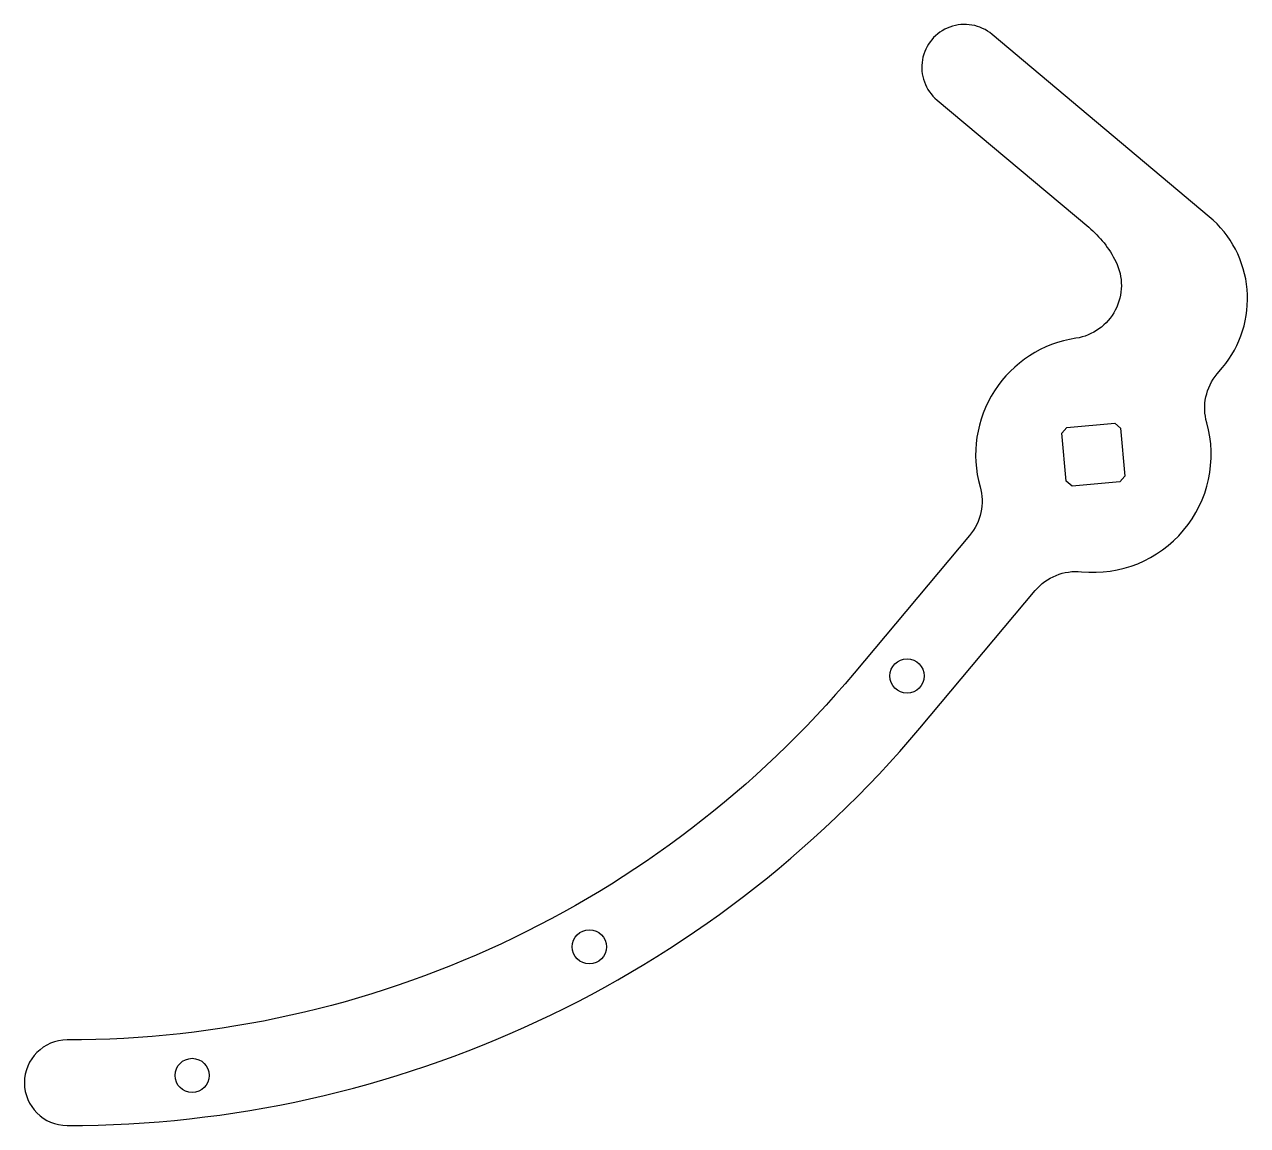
# Model space of a CAD drawing. Header units: millimetres. Extents: x -100 to 14, y -63 to 40.
import ezdxf

# ---------------------------------------------------------------- set-up
doc = ezdxf.new("R2010")
doc.units = ezdxf.units.MM

msp = doc.modelspace()

# ---------------------------------------------------------------- linework, layer by layer
msp.add_lwpolyline([(-95.89, -62.7, 0.221695), (-16.22, -25.55), (-5.44, -12.7, -0.248268), (-1.11, -10.94, 0.52915), (10.59, 2.99, -0.248268), (11.57, 7.56), (12.06, 8.15, 0.414214), (10.83, 22.24), (-9.47, 39.28, 1), (-14.61, 33.15), (-0.44, 21.26, -0.103229), (2.09, 18.05, -0.50861), (-1.64, 10.88, 0.451408), (-10.59, -2.99, -0.248268), (-11.57, -7.56), (-22.35, -20.41, -0.221695), (-95.89, -54.7, 1)], format="xyb", close=True)
msp.add_lwpolyline([(-2.54, -2.48), (-2.94, 2), (-2.48, 2.54), (2, 2.94), (2.54, 2.48), (2.94, -2), (2.48, -2.54), (-2, -2.94)], close=True)
for centre in [(-17.41, -20.68), (-47.1, -46), (-84.22, -58.02)]:
    msp.add_circle(centre, 1.6)

doc.saveas('drawing.dxf')
